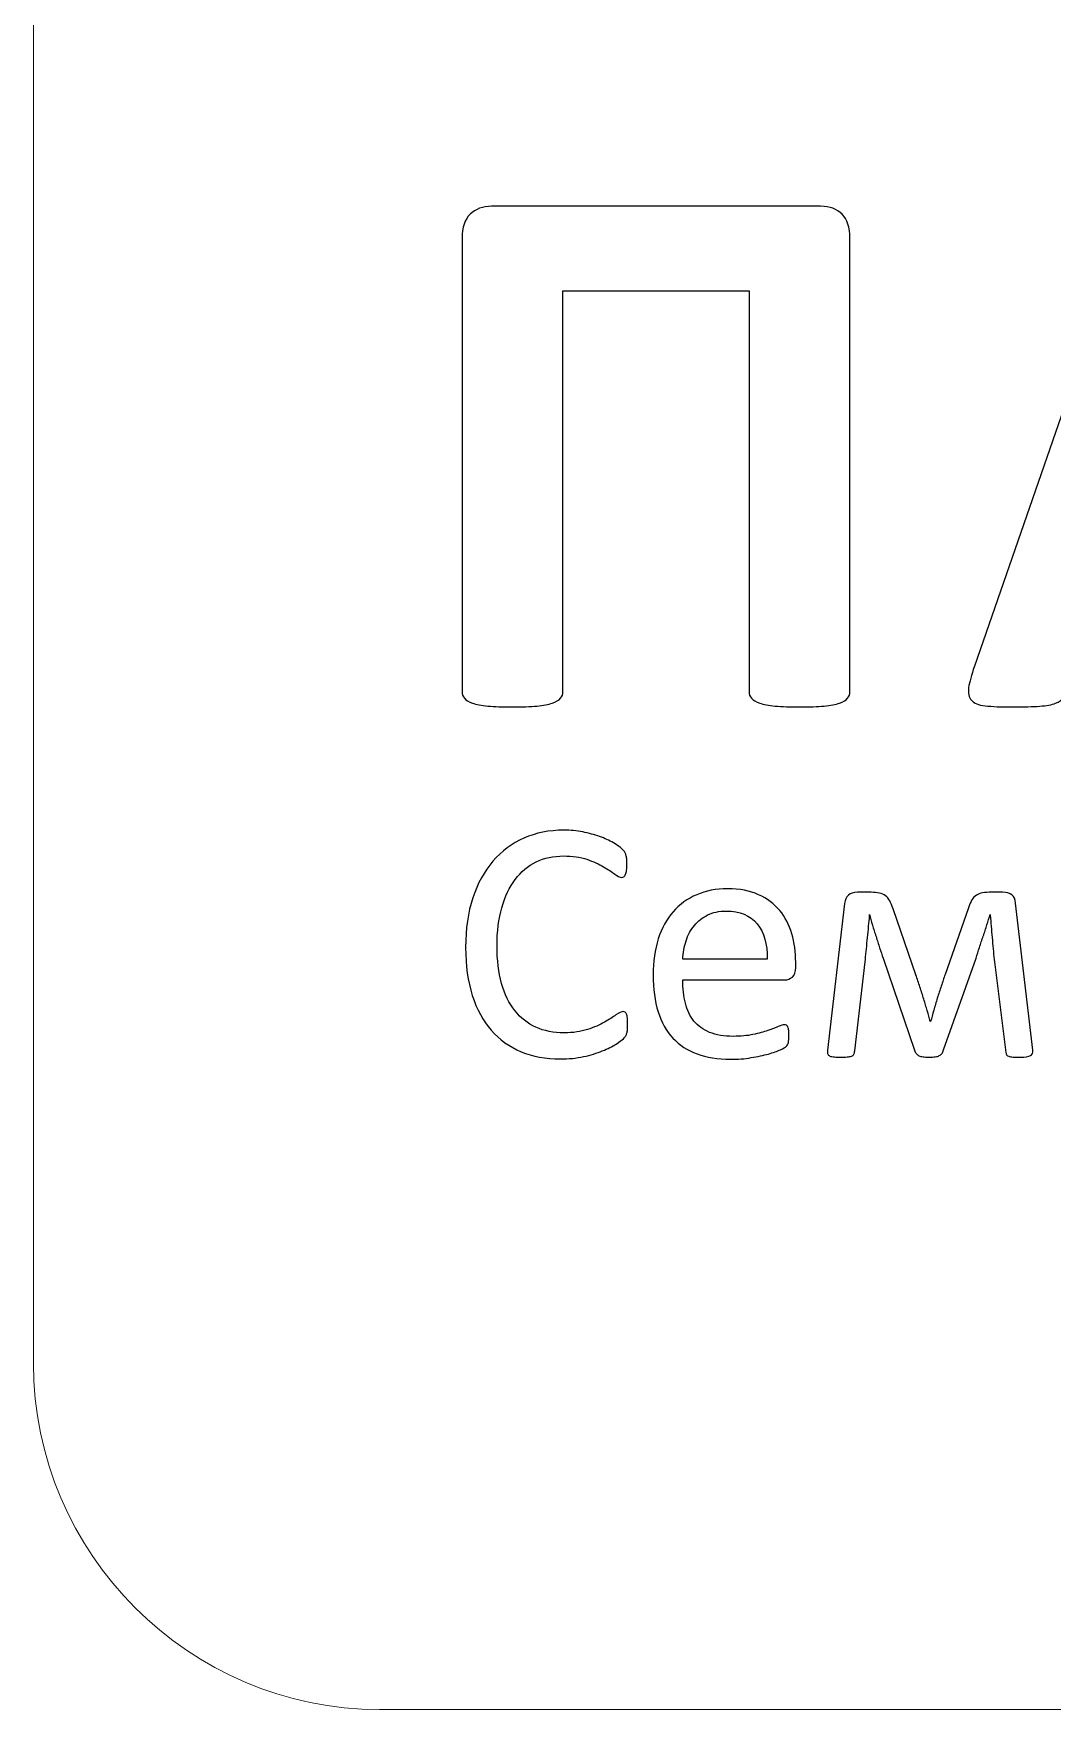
# Model space of a CAD drawing. Header units: millimetres. Extents: x -40 to 40, y -50 to 50.
# Drawn here: x -40.38 to -18.4, y -50 to -13.84 of the extents above; entities that cross this region are included whole.
import ezdxf

# ---------------------------------------------------------------- set-up
doc = ezdxf.new("R2010")
doc.units = ezdxf.units.MM
doc.header["$MEASUREMENT"] = 0
doc.layers.add('layer 1', color=7, linetype='Continuous')

msp = doc.modelspace()

# ---------------------------------------------------------------- linework, layer by layer
at = {"layer": 'layer 1', "color": 7, "lineweight": 5}
msp.add_open_spline([(-32.9186, 50), (-32.9186, 50), (32.9186, 50), (32.9186, 50), (32.9186, 50), (37.025, 50), (40.3846, 46.6404), (40.3846, 42.5339), (40.3846, 42.5339), (40.3846, 42.5339), (40.3846, -42.5339), (40.3846, -42.5339), (40.3846, -42.5339), (40.3846, -46.6404), (37.025, -50), (32.9186, -50), (32.9186, -50), (32.9186, -50), (-32.9186, -50), (-32.9186, -50), (-32.9186, -50), (-37.025, -50), (-40.3846, -46.6404), (-40.3846, -42.5339), (-40.3846, -42.5339), (-40.3846, -42.5339), (-40.3846, 42.5339), (-40.3846, 42.5339), (-40.3846, 42.5339), (-40.3846, 46.6404), (-37.025, 50), (-32.9186, 50)], degree=3, knots=[0, 0, 0, 0, 0.125, 0.125, 0.125, 0.125, 0.25, 0.25, 0.25, 0.25, 0.375, 0.375, 0.375, 0.375, 0.5, 0.5, 0.5, 0.5, 0.625, 0.625, 0.625, 0.625, 0.75, 0.75, 0.75, 0.75, 0.875, 0.875, 0.875, 0.875, 1, 1, 1, 1], dxfattribs=at)
at = {"layer": 'layer 1', "color": 19}
for points, knots in [([(-22.7689, -28.04), (-22.7689, -28.0939), (-22.7859, -28.1421), (-22.8199, -28.1846), (-22.8199, -28.1846), (-22.8511, -28.2271), (-22.9106, -28.2611), (-22.9928, -28.2895), (-22.9928, -28.2895), (-23.075, -28.315), (-23.1856, -28.3377), (-23.3273, -28.3519), (-23.3273, -28.3519), (-23.4691, -28.366), (-23.6449, -28.3717), (-23.8518, -28.3717), (-23.8518, -28.3717), (-24.0616, -28.3717), (-24.2374, -28.366), (-24.3791, -28.3519), (-24.3791, -28.3519), (-24.5209, -28.3377), (-24.6315, -28.315), (-24.7137, -28.2895), (-24.7137, -28.2895), (-24.7959, -28.2611), (-24.8555, -28.2271), (-24.8923, -28.1846), (-24.8923, -28.1846), (-24.9292, -28.1421), (-24.9461, -28.0939), (-24.9461, -28.04), (-24.9461, -28.04), (-24.9461, -28.04), (-24.9461, -19.3904), (-24.9461, -19.3904), (-24.9461, -19.3904), (-24.9461, -19.3904), (-28.9605, -19.3904), (-28.9605, -19.3904), (-28.9605, -19.3904), (-28.9605, -19.3904), (-28.9605, -28.04), (-28.9605, -28.04), (-28.9605, -28.04), (-28.9605, -28.0939), (-28.9776, -28.1421), (-29.0144, -28.1846), (-29.0144, -28.1846), (-29.0513, -28.2271), (-29.1108, -28.2611), (-29.193, -28.2895), (-29.193, -28.2895), (-29.2752, -28.315), (-29.3858, -28.3377), (-29.5247, -28.3519), (-29.5247, -28.3519), (-29.6608, -28.366), (-29.8394, -28.3717), (-30.052, -28.3717), (-30.052, -28.3717), (-30.2618, -28.3717), (-30.4376, -28.366), (-30.5793, -28.3519), (-30.5793, -28.3519), (-30.7211, -28.3377), (-30.8317, -28.315), (-30.9139, -28.2895), (-30.9139, -28.2895), (-30.9961, -28.2611), (-31.0557, -28.2271), (-31.0868, -28.1846), (-31.0868, -28.1846), (-31.1208, -28.1421), (-31.1379, -28.0939), (-31.1379, -28.04), (-31.1379, -28.04), (-31.1379, -28.04), (-31.1379, -18.2592), (-31.1379, -18.2592), (-31.1379, -18.2592), (-31.1379, -18.0267), (-31.0783, -17.8538), (-30.9621, -17.7404), (-30.9621, -17.7404), (-30.8459, -17.627), (-30.6927, -17.5703), (-30.5, -17.5703), (-30.5, -17.5703), (-30.5, -17.5703), (-23.4011, -17.5703), (-23.4011, -17.5703), (-23.4011, -17.5703), (-23.1998, -17.5703), (-23.0467, -17.627), (-22.9361, -17.7404), (-22.9361, -17.7404), (-22.8255, -17.8538), (-22.7689, -18.0267), (-22.7689, -18.2592), (-22.7689, -18.2592), (-22.7689, -18.2592), (-22.7689, -28.04), (-22.7689, -28.04)], [0, 0, 0, 0, 0.0384615, 0.0384615, 0.0384615, 0.0384615, 0.0769231, 0.0769231, 0.0769231, 0.0769231, 0.1153846, 0.1153846, 0.1153846, 0.1153846, 0.1538462, 0.1538462, 0.1538462, 0.1538462, 0.1923077, 0.1923077, 0.1923077, 0.1923077, 0.2307692, 0.2307692, 0.2307692, 0.2307692, 0.2692308, 0.2692308, 0.2692308, 0.2692308, 0.3076923, 0.3076923, 0.3076923, 0.3076923, 0.3461538, 0.3461538, 0.3461538, 0.3461538, 0.3846154, 0.3846154, 0.3846154, 0.3846154, 0.4230769, 0.4230769, 0.4230769, 0.4230769, 0.4615385, 0.4615385, 0.4615385, 0.4615385, 0.5, 0.5, 0.5, 0.5, 0.5384615, 0.5384615, 0.5384615, 0.5384615, 0.5769231, 0.5769231, 0.5769231, 0.5769231, 0.6153846, 0.6153846, 0.6153846, 0.6153846, 0.6538462, 0.6538462, 0.6538462, 0.6538462, 0.6923077, 0.6923077, 0.6923077, 0.6923077, 0.7307692, 0.7307692, 0.7307692, 0.7307692, 0.7692308, 0.7692308, 0.7692308, 0.7692308, 0.8076923, 0.8076923, 0.8076923, 0.8076923, 0.8461538, 0.8461538, 0.8461538, 0.8461538, 0.8846154, 0.8846154, 0.8846154, 0.8846154, 0.9230769, 0.9230769, 0.9230769, 0.9230769, 0.9615385, 0.9615385, 0.9615385, 0.9615385, 1, 1, 1, 1]), ([(-10.4526, -27.507), (-10.3874, -27.7055), (-10.3449, -27.8642), (-10.3279, -27.9805), (-10.3279, -27.9805), (-10.3109, -28.0967), (-10.3336, -28.1846), (-10.3931, -28.2442), (-10.3931, -28.2442), (-10.4555, -28.3008), (-10.5632, -28.3377), (-10.7191, -28.3519), (-10.7191, -28.3519), (-10.8722, -28.366), (-11.0877, -28.3717), (-11.357, -28.3717), (-11.357, -28.3717), (-11.6405, -28.3717), (-11.8616, -28.3689), (-12.0176, -28.3604), (-12.0176, -28.3604), (-12.1763, -28.3519), (-12.2954, -28.3348), (-12.3805, -28.3094), (-12.3805, -28.3094), (-12.4627, -28.2838), (-12.5194, -28.2498), (-12.5534, -28.2045), (-12.5534, -28.2045), (-12.5874, -28.1619), (-12.6158, -28.1024), (-12.6356, -28.0315), (-12.6356, -28.0315), (-12.6356, -28.0315), (-13.3415, -25.8712), (-13.3415, -25.8712), (-13.3415, -25.8712), (-13.3415, -25.8712), (-17.3956, -25.8712), (-17.3956, -25.8712), (-17.3956, -25.8712), (-17.3956, -25.8712), (-18.0732, -27.972), (-18.0732, -27.972), (-18.0732, -27.972), (-18.0959, -28.0513), (-18.1242, -28.1166), (-18.1611, -28.1676), (-18.1611, -28.1676), (-18.1951, -28.2215), (-18.2546, -28.2611), (-18.334, -28.2923), (-18.334, -28.2923), (-18.4134, -28.3235), (-18.5268, -28.3434), (-18.6742, -28.3547), (-18.6742, -28.3547), (-18.8216, -28.366), (-19.0144, -28.3717), (-19.2526, -28.3717), (-19.2526, -28.3717), (-19.5077, -28.3717), (-19.7062, -28.3632), (-19.8508, -28.3462), (-19.8508, -28.3462), (-19.9953, -28.3292), (-20.0946, -28.2895), (-20.1484, -28.2271), (-20.1484, -28.2271), (-20.2051, -28.1619), (-20.225, -28.0712), (-20.208, -27.955), (-20.208, -27.955), (-20.1909, -27.8387), (-20.1484, -27.6856), (-20.0832, -27.49), (-20.0832, -27.49), (-20.0832, -27.49), (-16.7719, -17.9502), (-16.7719, -17.9502), (-16.7719, -17.9502), (-16.7407, -17.8566), (-16.701, -17.7801), (-16.6557, -17.7234), (-16.6557, -17.7234), (-16.6131, -17.6638), (-16.5423, -17.6213), (-16.4459, -17.5901), (-16.4459, -17.5901), (-16.3467, -17.5589), (-16.2134, -17.5391), (-16.0405, -17.5306), (-16.0405, -17.5306), (-15.8703, -17.5221), (-15.6436, -17.5192), (-15.3601, -17.5192), (-15.3601, -17.5192), (-15.034, -17.5192), (-14.7732, -17.5221), (-14.5804, -17.5306), (-14.5804, -17.5306), (-14.3848, -17.5391), (-14.2345, -17.5589), (-14.1268, -17.5901), (-14.1268, -17.5901), (-14.0191, -17.6213), (-13.9425, -17.6667), (-13.8944, -17.7262), (-13.8944, -17.7262), (-13.849, -17.7886), (-13.8065, -17.8708), (-13.7753, -17.9757), (-13.7753, -17.9757), (-13.7753, -17.9757), (-10.4526, -27.507), (-10.4526, -27.507)], [0, 0, 0, 0, 0.0344828, 0.0344828, 0.0344828, 0.0344828, 0.0689655, 0.0689655, 0.0689655, 0.0689655, 0.1034483, 0.1034483, 0.1034483, 0.1034483, 0.137931, 0.137931, 0.137931, 0.137931, 0.1724138, 0.1724138, 0.1724138, 0.1724138, 0.2068966, 0.2068966, 0.2068966, 0.2068966, 0.2413793, 0.2413793, 0.2413793, 0.2413793, 0.2758621, 0.2758621, 0.2758621, 0.2758621, 0.3103448, 0.3103448, 0.3103448, 0.3103448, 0.3448276, 0.3448276, 0.3448276, 0.3448276, 0.3793103, 0.3793103, 0.3793103, 0.3793103, 0.4137931, 0.4137931, 0.4137931, 0.4137931, 0.4482759, 0.4482759, 0.4482759, 0.4482759, 0.4827586, 0.4827586, 0.4827586, 0.4827586, 0.5172414, 0.5172414, 0.5172414, 0.5172414, 0.5517241, 0.5517241, 0.5517241, 0.5517241, 0.5862069, 0.5862069, 0.5862069, 0.5862069, 0.6206897, 0.6206897, 0.6206897, 0.6206897, 0.6551724, 0.6551724, 0.6551724, 0.6551724, 0.6896552, 0.6896552, 0.6896552, 0.6896552, 0.7241379, 0.7241379, 0.7241379, 0.7241379, 0.7586207, 0.7586207, 0.7586207, 0.7586207, 0.7931034, 0.7931034, 0.7931034, 0.7931034, 0.8275862, 0.8275862, 0.8275862, 0.8275862, 0.862069, 0.862069, 0.862069, 0.862069, 0.8965517, 0.8965517, 0.8965517, 0.8965517, 0.9310345, 0.9310345, 0.9310345, 0.9310345, 0.9655172, 0.9655172, 0.9655172, 0.9655172, 1, 1, 1, 1]), ([(-27.5655, -35.2265), (-27.5655, -35.2659), (-27.5668, -35.3001), (-27.5693, -35.3306), (-27.5693, -35.3306), (-27.5719, -35.3598), (-27.5757, -35.3852), (-27.582, -35.408), (-27.582, -35.408), (-27.5884, -35.4296), (-27.596, -35.4499), (-27.6062, -35.4677), (-27.6062, -35.4677), (-27.6163, -35.4842), (-27.6341, -35.5058), (-27.6582, -35.5299), (-27.6582, -35.5299), (-27.6836, -35.5553), (-27.7356, -35.5934), (-27.8143, -35.6441), (-27.8143, -35.6441), (-27.8943, -35.6949), (-27.9933, -35.7444), (-28.1114, -35.7926), (-28.1114, -35.7926), (-28.2294, -35.8408), (-28.3639, -35.8815), (-28.5163, -35.9145), (-28.5163, -35.9145), (-28.6699, -35.9488), (-28.8361, -35.9653), (-29.0176, -35.9653), (-29.0176, -35.9653), (-29.3299, -35.9653), (-29.613, -35.9132), (-29.8643, -35.8091), (-29.8643, -35.8091), (-30.1156, -35.7051), (-30.3314, -35.5515), (-30.5078, -35.3471), (-30.5078, -35.3471), (-30.6855, -35.144), (-30.8226, -34.8927), (-30.9178, -34.5944), (-30.9178, -34.5944), (-31.013, -34.2949), (-31.0612, -33.9509), (-31.0612, -33.5612), (-31.0612, -33.5612), (-31.0612, -33.1613), (-31.0092, -32.8059), (-30.9064, -32.4924), (-30.9064, -32.4924), (-30.8036, -32.1802), (-30.6588, -31.9149), (-30.4723, -31.6978), (-30.4723, -31.6978), (-30.2857, -31.4808), (-30.0636, -31.3157), (-29.8033, -31.2015), (-29.8033, -31.2015), (-29.5444, -31.0873), (-29.2563, -31.0302), (-28.9415, -31.0302), (-28.9415, -31.0302), (-28.8019, -31.0302), (-28.6661, -31.0429), (-28.5353, -31.0682), (-28.5353, -31.0682), (-28.4033, -31.0949), (-28.2814, -31.1266), (-28.1697, -31.166), (-28.1697, -31.166), (-28.058, -31.2053), (-27.959, -31.251), (-27.8715, -31.3031), (-27.8715, -31.3031), (-27.7852, -31.3538), (-27.7242, -31.397), (-27.6912, -31.43), (-27.6912, -31.43), (-27.6569, -31.463), (-27.6354, -31.4884), (-27.6252, -31.5062), (-27.6252, -31.5062), (-27.615, -31.5227), (-27.6074, -31.543), (-27.6011, -31.5671), (-27.6011, -31.5671), (-27.5947, -31.5912), (-27.5896, -31.6191), (-27.5858, -31.6509), (-27.5858, -31.6509), (-27.582, -31.6839), (-27.5808, -31.7219), (-27.5808, -31.7664), (-27.5808, -31.7664), (-27.5808, -31.8171), (-27.5833, -31.859), (-27.5884, -31.8933), (-27.5884, -31.8933), (-27.5935, -31.9288), (-27.6011, -31.958), (-27.6112, -31.9822), (-27.6112, -31.9822), (-27.6201, -32.005), (-27.6328, -32.0228), (-27.6468, -32.0342), (-27.6468, -32.0342), (-27.6595, -32.0456), (-27.6772, -32.0507), (-27.6963, -32.0507), (-27.6963, -32.0507), (-27.7318, -32.0507), (-27.7801, -32.0266), (-27.8435, -31.9783), (-27.8435, -31.9783), (-27.9057, -31.9301), (-27.9857, -31.8768), (-28.0847, -31.8184), (-28.0847, -31.8184), (-28.1837, -31.76), (-28.303, -31.7067), (-28.4439, -31.6585), (-28.4439, -31.6585), (-28.5861, -31.6103), (-28.7549, -31.5861), (-28.9516, -31.5861), (-28.9516, -31.5861), (-29.1674, -31.5861), (-29.3629, -31.6293), (-29.5381, -31.7143), (-29.5381, -31.7143), (-29.7145, -31.8006), (-29.8655, -31.9263), (-29.99, -32.0926), (-29.99, -32.0926), (-30.1143, -32.2588), (-30.212, -32.462), (-30.2806, -32.7018), (-30.2806, -32.7018), (-30.3492, -32.9418), (-30.3834, -33.2159), (-30.3834, -33.5231), (-30.3834, -33.5231), (-30.3834, -33.829), (-30.3504, -34.0994), (-30.2844, -34.3342), (-30.2844, -34.3342), (-30.2184, -34.569), (-30.1232, -34.7658), (-30.0001, -34.9231), (-30.0001, -34.9231), (-29.877, -35.0806), (-29.7246, -35.1999), (-29.5457, -35.2811), (-29.5457, -35.2811), (-29.3654, -35.3611), (-29.1624, -35.4017), (-28.9351, -35.4017), (-28.9351, -35.4017), (-28.7435, -35.4017), (-28.5747, -35.3776), (-28.4312, -35.3306), (-28.4312, -35.3306), (-28.2878, -35.2836), (-28.1659, -35.2316), (-28.0656, -35.1732), (-28.0656, -35.1732), (-27.9641, -35.1148), (-27.8816, -35.0628), (-27.8169, -35.0158), (-27.8169, -35.0158), (-27.7509, -34.9688), (-27.7001, -34.9447), (-27.6633, -34.9447), (-27.6633, -34.9447), (-27.6455, -34.9447), (-27.6303, -34.9485), (-27.6176, -34.9561), (-27.6176, -34.9561), (-27.6049, -34.9638), (-27.596, -34.9777), (-27.5884, -34.998), (-27.5884, -34.998), (-27.5808, -35.0196), (-27.5744, -35.0488), (-27.5706, -35.0856), (-27.5706, -35.0856), (-27.5668, -35.1224), (-27.5655, -35.1694), (-27.5655, -35.2265)], [0, 0, 0, 0, 0.0208333, 0.0208333, 0.0208333, 0.0208333, 0.0416667, 0.0416667, 0.0416667, 0.0416667, 0.0625, 0.0625, 0.0625, 0.0625, 0.0833333, 0.0833333, 0.0833333, 0.0833333, 0.1041667, 0.1041667, 0.1041667, 0.1041667, 0.125, 0.125, 0.125, 0.125, 0.1458333, 0.1458333, 0.1458333, 0.1458333, 0.1666667, 0.1666667, 0.1666667, 0.1666667, 0.1875, 0.1875, 0.1875, 0.1875, 0.2083333, 0.2083333, 0.2083333, 0.2083333, 0.2291667, 0.2291667, 0.2291667, 0.2291667, 0.25, 0.25, 0.25, 0.25, 0.2708333, 0.2708333, 0.2708333, 0.2708333, 0.2916667, 0.2916667, 0.2916667, 0.2916667, 0.3125, 0.3125, 0.3125, 0.3125, 0.3333333, 0.3333333, 0.3333333, 0.3333333, 0.3541667, 0.3541667, 0.3541667, 0.3541667, 0.375, 0.375, 0.375, 0.375, 0.3958333, 0.3958333, 0.3958333, 0.3958333, 0.4166667, 0.4166667, 0.4166667, 0.4166667, 0.4375, 0.4375, 0.4375, 0.4375, 0.4583333, 0.4583333, 0.4583333, 0.4583333, 0.4791667, 0.4791667, 0.4791667, 0.4791667, 0.5, 0.5, 0.5, 0.5, 0.5208333, 0.5208333, 0.5208333, 0.5208333, 0.5416667, 0.5416667, 0.5416667, 0.5416667, 0.5625, 0.5625, 0.5625, 0.5625, 0.5833333, 0.5833333, 0.5833333, 0.5833333, 0.6041667, 0.6041667, 0.6041667, 0.6041667, 0.625, 0.625, 0.625, 0.625, 0.6458333, 0.6458333, 0.6458333, 0.6458333, 0.6666667, 0.6666667, 0.6666667, 0.6666667, 0.6875, 0.6875, 0.6875, 0.6875, 0.7083333, 0.7083333, 0.7083333, 0.7083333, 0.7291667, 0.7291667, 0.7291667, 0.7291667, 0.75, 0.75, 0.75, 0.75, 0.7708333, 0.7708333, 0.7708333, 0.7708333, 0.7916667, 0.7916667, 0.7916667, 0.7916667, 0.8125, 0.8125, 0.8125, 0.8125, 0.8333333, 0.8333333, 0.8333333, 0.8333333, 0.8541667, 0.8541667, 0.8541667, 0.8541667, 0.875, 0.875, 0.875, 0.875, 0.8958333, 0.8958333, 0.8958333, 0.8958333, 0.9166667, 0.9166667, 0.9166667, 0.9166667, 0.9375, 0.9375, 0.9375, 0.9375, 0.9583333, 0.9583333, 0.9583333, 0.9583333, 0.9791667, 0.9791667, 0.9791667, 0.9791667, 1, 1, 1, 1]), ([(-23.9391, -33.9915), (-23.9391, -34.0879), (-23.9632, -34.1565), (-24.0115, -34.1984), (-24.0115, -34.1984), (-24.0597, -34.239), (-24.1155, -34.2593), (-24.1778, -34.2593), (-24.1778, -34.2593), (-24.1778, -34.2593), (-26.3762, -34.2593), (-26.3762, -34.2593), (-26.3762, -34.2593), (-26.3762, -34.4459), (-26.3572, -34.6134), (-26.3203, -34.762), (-26.3203, -34.762), (-26.2835, -34.9117), (-26.2213, -35.0399), (-26.1338, -35.1466), (-26.1338, -35.1466), (-26.0475, -35.2532), (-25.9345, -35.3344), (-25.7961, -35.3915), (-25.7961, -35.3915), (-25.6565, -35.4486), (-25.4864, -35.4778), (-25.2859, -35.4778), (-25.2859, -35.4778), (-25.1272, -35.4778), (-24.985, -35.4651), (-24.8619, -35.4385), (-24.8619, -35.4385), (-24.7375, -35.4131), (-24.6296, -35.3839), (-24.5395, -35.3522), (-24.5395, -35.3522), (-24.4494, -35.3204), (-24.3745, -35.2913), (-24.3161, -35.2659), (-24.3161, -35.2659), (-24.2577, -35.2392), (-24.2146, -35.2265), (-24.1841, -35.2265), (-24.1841, -35.2265), (-24.1663, -35.2265), (-24.1511, -35.2303), (-24.1371, -35.2392), (-24.1371, -35.2392), (-24.1244, -35.2481), (-24.113, -35.2608), (-24.1067, -35.2786), (-24.1067, -35.2786), (-24.099, -35.2951), (-24.0927, -35.3192), (-24.0889, -35.3496), (-24.0889, -35.3496), (-24.0851, -35.3814), (-24.0838, -35.4182), (-24.0838, -35.4626), (-24.0838, -35.4626), (-24.0838, -35.4943), (-24.0851, -35.5223), (-24.0876, -35.5464), (-24.0876, -35.5464), (-24.0902, -35.5692), (-24.0927, -35.5908), (-24.0965, -35.6086), (-24.0965, -35.6086), (-24.1003, -35.6276), (-24.1067, -35.6441), (-24.1155, -35.6594), (-24.1155, -35.6594), (-24.1244, -35.6733), (-24.1346, -35.6873), (-24.1486, -35.7013), (-24.1486, -35.7013), (-24.1625, -35.7152), (-24.2031, -35.7368), (-24.2692, -35.7672), (-24.2692, -35.7672), (-24.3364, -35.799), (-24.4227, -35.8282), (-24.5293, -35.8586), (-24.5293, -35.8586), (-24.636, -35.8878), (-24.7591, -35.9145), (-24.8987, -35.9373), (-24.8987, -35.9373), (-25.0383, -35.9615), (-25.1869, -35.9729), (-25.3455, -35.9729), (-25.3455, -35.9729), (-25.621, -35.9729), (-25.8608, -35.9348), (-26.0678, -35.8574), (-26.0678, -35.8574), (-26.2746, -35.7812), (-26.4486, -35.667), (-26.5895, -35.5159), (-26.5895, -35.5159), (-26.7303, -35.3636), (-26.837, -35.1745), (-26.9081, -34.946), (-26.9081, -34.946), (-26.9804, -34.7188), (-27.016, -34.4535), (-27.016, -34.1501), (-27.016, -34.1501), (-27.016, -33.8633), (-26.9792, -33.6043), (-26.9043, -33.3746), (-26.9043, -33.3746), (-26.8306, -33.1461), (-26.7227, -32.9507), (-26.5831, -32.7907), (-26.5831, -32.7907), (-26.4435, -32.6308), (-26.2734, -32.5089), (-26.0754, -32.4226), (-26.0754, -32.4226), (-25.8774, -32.3375), (-25.6553, -32.2944), (-25.4102, -32.2944), (-25.4102, -32.2944), (-25.1475, -32.2944), (-24.9241, -32.3363), (-24.7401, -32.4213), (-24.7401, -32.4213), (-24.5547, -32.5051), (-24.4037, -32.6193), (-24.2844, -32.7615), (-24.2844, -32.7615), (-24.1663, -32.9037), (-24.0787, -33.0712), (-24.0229, -33.2642), (-24.0229, -33.2642), (-23.967, -33.4558), (-23.9391, -33.6614), (-23.9391, -33.8798), (-23.9391, -33.8798), (-23.9391, -33.8798), (-23.9391, -33.9915), (-23.9391, -33.9915)], [0, 0, 0, 0, 0.0277778, 0.0277778, 0.0277778, 0.0277778, 0.0555556, 0.0555556, 0.0555556, 0.0555556, 0.0833333, 0.0833333, 0.0833333, 0.0833333, 0.1111111, 0.1111111, 0.1111111, 0.1111111, 0.1388889, 0.1388889, 0.1388889, 0.1388889, 0.1666667, 0.1666667, 0.1666667, 0.1666667, 0.1944444, 0.1944444, 0.1944444, 0.1944444, 0.2222222, 0.2222222, 0.2222222, 0.2222222, 0.25, 0.25, 0.25, 0.25, 0.2777778, 0.2777778, 0.2777778, 0.2777778, 0.3055556, 0.3055556, 0.3055556, 0.3055556, 0.3333333, 0.3333333, 0.3333333, 0.3333333, 0.3611111, 0.3611111, 0.3611111, 0.3611111, 0.3888889, 0.3888889, 0.3888889, 0.3888889, 0.4166667, 0.4166667, 0.4166667, 0.4166667, 0.4444444, 0.4444444, 0.4444444, 0.4444444, 0.4722222, 0.4722222, 0.4722222, 0.4722222, 0.5, 0.5, 0.5, 0.5, 0.5277778, 0.5277778, 0.5277778, 0.5277778, 0.5555556, 0.5555556, 0.5555556, 0.5555556, 0.5833333, 0.5833333, 0.5833333, 0.5833333, 0.6111111, 0.6111111, 0.6111111, 0.6111111, 0.6388889, 0.6388889, 0.6388889, 0.6388889, 0.6666667, 0.6666667, 0.6666667, 0.6666667, 0.6944444, 0.6944444, 0.6944444, 0.6944444, 0.7222222, 0.7222222, 0.7222222, 0.7222222, 0.75, 0.75, 0.75, 0.75, 0.7777778, 0.7777778, 0.7777778, 0.7777778, 0.8055556, 0.8055556, 0.8055556, 0.8055556, 0.8333333, 0.8333333, 0.8333333, 0.8333333, 0.8611111, 0.8611111, 0.8611111, 0.8611111, 0.8888889, 0.8888889, 0.8888889, 0.8888889, 0.9166667, 0.9166667, 0.9166667, 0.9166667, 0.9444444, 0.9444444, 0.9444444, 0.9444444, 0.9722222, 0.9722222, 0.9722222, 0.9722222, 1, 1, 1, 1]), ([(-18.82, -35.7787), (-18.8174, -35.8332), (-18.8352, -35.8713), (-18.872, -35.8942), (-18.872, -35.8942), (-18.9088, -35.9158), (-18.9849, -35.9272), (-19.0979, -35.9272), (-19.0979, -35.9272), (-19.1601, -35.9272), (-19.2109, -35.9259), (-19.2503, -35.9234), (-19.2503, -35.9234), (-19.2896, -35.9208), (-19.3213, -35.9158), (-19.3429, -35.9081), (-19.3429, -35.9081), (-19.3657, -35.9005), (-19.381, -35.8904), (-19.3899, -35.8764), (-19.3899, -35.8764), (-19.3987, -35.8637), (-19.4038, -35.8459), (-19.4064, -35.8231), (-19.4064, -35.8231), (-19.4064, -35.8231), (-19.6514, -33.8722), (-19.6514, -33.8722), (-19.6514, -33.8722), (-19.659, -33.8024), (-19.6666, -33.7287), (-19.6742, -33.6487), (-19.6742, -33.6487), (-19.6818, -33.57), (-19.6882, -33.4888), (-19.6958, -33.4076), (-19.6958, -33.4076), (-19.7034, -33.3251), (-19.711, -33.2438), (-19.7174, -33.1626), (-19.7174, -33.1626), (-19.7237, -33.0801), (-19.7301, -33.004), (-19.7377, -32.9316), (-19.7377, -32.9316), (-19.7377, -32.9316), (-19.7415, -32.8466), (-19.7415, -32.8466), (-19.7415, -32.8466), (-19.7643, -32.9176), (-19.7872, -32.9938), (-19.8125, -33.0725), (-19.8125, -33.0725), (-19.8367, -33.1524), (-19.8633, -33.2324), (-19.8925, -33.3149), (-19.8925, -33.3149), (-19.9204, -33.3962), (-19.9484, -33.4787), (-19.9737, -33.5599), (-19.9737, -33.5599), (-20.0004, -33.6411), (-20.0245, -33.7186), (-20.0461, -33.7909), (-20.0461, -33.7909), (-20.0461, -33.7909), (-20.7493, -35.7711), (-20.7493, -35.7711), (-20.7493, -35.7711), (-20.7594, -35.8002), (-20.7709, -35.8256), (-20.7848, -35.8459), (-20.7848, -35.8459), (-20.7988, -35.865), (-20.8166, -35.8815), (-20.8407, -35.8942), (-20.8407, -35.8942), (-20.8648, -35.9056), (-20.894, -35.9145), (-20.9296, -35.9196), (-20.9296, -35.9196), (-20.9664, -35.9246), (-21.0095, -35.9272), (-21.0616, -35.9272), (-21.0616, -35.9272), (-21.1136, -35.9272), (-21.158, -35.9246), (-21.1923, -35.9196), (-21.1923, -35.9196), (-21.2265, -35.9145), (-21.2557, -35.9069), (-21.2799, -35.8954), (-21.2799, -35.8954), (-21.304, -35.884), (-21.323, -35.8688), (-21.337, -35.8485), (-21.337, -35.8485), (-21.3522, -35.8294), (-21.3649, -35.804), (-21.3751, -35.7749), (-21.3751, -35.7749), (-21.3751, -35.7749), (-22.0516, -33.7909), (-22.0516, -33.7909), (-22.0516, -33.7909), (-22.077, -33.7211), (-22.1024, -33.6462), (-22.1278, -33.5675), (-22.1278, -33.5675), (-22.1544, -33.4876), (-22.1811, -33.4063), (-22.2065, -33.3238), (-22.2065, -33.3238), (-22.2331, -33.2413), (-22.2585, -33.1588), (-22.2826, -33.0763), (-22.2826, -33.0763), (-22.308, -32.9951), (-22.3283, -32.9176), (-22.3461, -32.8466), (-22.3461, -32.8466), (-22.3461, -32.8466), (-22.3499, -32.9316), (-22.3499, -32.9316), (-22.3499, -32.9316), (-22.3575, -33.004), (-22.3639, -33.0801), (-22.3715, -33.1626), (-22.3715, -33.1626), (-22.3791, -33.2438), (-22.3867, -33.3251), (-22.3956, -33.4076), (-22.3956, -33.4076), (-22.4032, -33.4888), (-22.4121, -33.57), (-22.421, -33.6487), (-22.421, -33.6487), (-22.4286, -33.7287), (-22.4362, -33.8024), (-22.44, -33.8722), (-22.44, -33.8722), (-22.44, -33.8722), (-22.666, -35.7901), (-22.666, -35.7901), (-22.666, -35.7901), (-22.6685, -35.8193), (-22.6736, -35.8434), (-22.6825, -35.8624), (-22.6825, -35.8624), (-22.6914, -35.8802), (-22.7079, -35.8942), (-22.7333, -35.9031), (-22.7333, -35.9031), (-22.7586, -35.9119), (-22.7904, -35.9183), (-22.8297, -35.9221), (-22.8297, -35.9221), (-22.8703, -35.9259), (-22.9224, -35.9272), (-22.9871, -35.9272), (-22.9871, -35.9272), (-23.0493, -35.9272), (-23.0988, -35.9246), (-23.1343, -35.9196), (-23.1343, -35.9196), (-23.1712, -35.9145), (-23.1978, -35.9056), (-23.2169, -35.8942), (-23.2169, -35.8942), (-23.2359, -35.8815), (-23.2473, -35.8662), (-23.2524, -35.8472), (-23.2524, -35.8472), (-23.2575, -35.8282), (-23.2575, -35.8053), (-23.2524, -35.7787), (-23.2524, -35.7787), (-23.2524, -35.7787), (-22.8868, -32.6117), (-22.8868, -32.6117), (-22.8868, -32.6117), (-22.8742, -32.533), (-22.8462, -32.4734), (-22.8031, -32.4315), (-22.8031, -32.4315), (-22.7599, -32.3909), (-22.6939, -32.3706), (-22.6076, -32.3706), (-22.6076, -32.3706), (-22.6076, -32.3706), (-22.3144, -32.3706), (-22.3144, -32.3706), (-22.3144, -32.3706), (-22.2433, -32.3706), (-22.1824, -32.3756), (-22.1316, -32.3871), (-22.1316, -32.3871), (-22.0808, -32.3985), (-22.0377, -32.4175), (-22.0009, -32.4455), (-22.0009, -32.4455), (-21.9653, -32.4721), (-21.9349, -32.5089), (-21.9107, -32.5546), (-21.9107, -32.5546), (-21.8854, -32.6003), (-21.8625, -32.6574), (-21.8397, -32.7272), (-21.8397, -32.7272), (-21.8397, -32.7272), (-21.3446, -34.1501), (-21.3446, -34.1501), (-21.3446, -34.1501), (-21.318, -34.2377), (-21.2888, -34.3253), (-21.2596, -34.4129), (-21.2596, -34.4129), (-21.2291, -34.5005), (-21.2012, -34.5868), (-21.1758, -34.6731), (-21.1758, -34.6731), (-21.1491, -34.7582), (-21.125, -34.8419), (-21.1009, -34.9231), (-21.1009, -34.9231), (-21.0781, -35.0056), (-21.0565, -35.0831), (-21.0362, -35.158), (-21.0362, -35.158), (-21.0362, -35.158), (-21.0286, -35.158), (-21.0286, -35.158), (-21.0286, -35.158), (-21.0057, -35.0806), (-20.9829, -34.9993), (-20.96, -34.9143), (-20.96, -34.9143), (-20.9359, -34.8292), (-20.9105, -34.7417), (-20.8838, -34.6541), (-20.8838, -34.6541), (-20.8559, -34.5665), (-20.828, -34.4789), (-20.8001, -34.3926), (-20.8001, -34.3926), (-20.7709, -34.305), (-20.7429, -34.2225), (-20.7163, -34.1438), (-20.7163, -34.1438), (-20.7163, -34.1438), (-20.2213, -32.7272), (-20.2213, -32.7272), (-20.2213, -32.7272), (-20.201, -32.665), (-20.1794, -32.6117), (-20.1566, -32.566), (-20.1566, -32.566), (-20.1324, -32.5204), (-20.1032, -32.4823), (-20.069, -32.4543), (-20.069, -32.4543), (-20.0334, -32.4251), (-19.9928, -32.4048), (-19.9433, -32.3909), (-19.9433, -32.3909), (-19.895, -32.3769), (-19.8367, -32.3706), (-19.7669, -32.3706), (-19.7669, -32.3706), (-19.7669, -32.3706), (-19.4762, -32.3706), (-19.4762, -32.3706), (-19.4762, -32.3706), (-19.3873, -32.3706), (-19.3188, -32.3896), (-19.2731, -32.4264), (-19.2731, -32.4264), (-19.2274, -32.4632), (-19.2008, -32.5229), (-19.1931, -32.6041), (-19.1931, -32.6041), (-19.1931, -32.6041), (-18.82, -35.7787), (-18.82, -35.7787)], [0, 0, 0, 0, 0.0140845, 0.0140845, 0.0140845, 0.0140845, 0.028169, 0.028169, 0.028169, 0.028169, 0.0422535, 0.0422535, 0.0422535, 0.0422535, 0.056338, 0.056338, 0.056338, 0.056338, 0.0704225, 0.0704225, 0.0704225, 0.0704225, 0.084507, 0.084507, 0.084507, 0.084507, 0.0985915, 0.0985915, 0.0985915, 0.0985915, 0.1126761, 0.1126761, 0.1126761, 0.1126761, 0.1267606, 0.1267606, 0.1267606, 0.1267606, 0.1408451, 0.1408451, 0.1408451, 0.1408451, 0.1549296, 0.1549296, 0.1549296, 0.1549296, 0.1690141, 0.1690141, 0.1690141, 0.1690141, 0.1830986, 0.1830986, 0.1830986, 0.1830986, 0.1971831, 0.1971831, 0.1971831, 0.1971831, 0.2112676, 0.2112676, 0.2112676, 0.2112676, 0.2253521, 0.2253521, 0.2253521, 0.2253521, 0.2394366, 0.2394366, 0.2394366, 0.2394366, 0.2535211, 0.2535211, 0.2535211, 0.2535211, 0.2676056, 0.2676056, 0.2676056, 0.2676056, 0.2816901, 0.2816901, 0.2816901, 0.2816901, 0.2957746, 0.2957746, 0.2957746, 0.2957746, 0.3098592, 0.3098592, 0.3098592, 0.3098592, 0.3239437, 0.3239437, 0.3239437, 0.3239437, 0.3380282, 0.3380282, 0.3380282, 0.3380282, 0.3521127, 0.3521127, 0.3521127, 0.3521127, 0.3661972, 0.3661972, 0.3661972, 0.3661972, 0.3802817, 0.3802817, 0.3802817, 0.3802817, 0.3943662, 0.3943662, 0.3943662, 0.3943662, 0.4084507, 0.4084507, 0.4084507, 0.4084507, 0.4225352, 0.4225352, 0.4225352, 0.4225352, 0.4366197, 0.4366197, 0.4366197, 0.4366197, 0.4507042, 0.4507042, 0.4507042, 0.4507042, 0.4647887, 0.4647887, 0.4647887, 0.4647887, 0.4788732, 0.4788732, 0.4788732, 0.4788732, 0.4929577, 0.4929577, 0.4929577, 0.4929577, 0.5070423, 0.5070423, 0.5070423, 0.5070423, 0.5211268, 0.5211268, 0.5211268, 0.5211268, 0.5352113, 0.5352113, 0.5352113, 0.5352113, 0.5492958, 0.5492958, 0.5492958, 0.5492958, 0.5633803, 0.5633803, 0.5633803, 0.5633803, 0.5774648, 0.5774648, 0.5774648, 0.5774648, 0.5915493, 0.5915493, 0.5915493, 0.5915493, 0.6056338, 0.6056338, 0.6056338, 0.6056338, 0.6197183, 0.6197183, 0.6197183, 0.6197183, 0.6338028, 0.6338028, 0.6338028, 0.6338028, 0.6478873, 0.6478873, 0.6478873, 0.6478873, 0.6619718, 0.6619718, 0.6619718, 0.6619718, 0.6760563, 0.6760563, 0.6760563, 0.6760563, 0.6901408, 0.6901408, 0.6901408, 0.6901408, 0.7042254, 0.7042254, 0.7042254, 0.7042254, 0.7183099, 0.7183099, 0.7183099, 0.7183099, 0.7323944, 0.7323944, 0.7323944, 0.7323944, 0.7464789, 0.7464789, 0.7464789, 0.7464789, 0.7605634, 0.7605634, 0.7605634, 0.7605634, 0.7746479, 0.7746479, 0.7746479, 0.7746479, 0.7887324, 0.7887324, 0.7887324, 0.7887324, 0.8028169, 0.8028169, 0.8028169, 0.8028169, 0.8169014, 0.8169014, 0.8169014, 0.8169014, 0.8309859, 0.8309859, 0.8309859, 0.8309859, 0.8450704, 0.8450704, 0.8450704, 0.8450704, 0.8591549, 0.8591549, 0.8591549, 0.8591549, 0.8732394, 0.8732394, 0.8732394, 0.8732394, 0.8873239, 0.8873239, 0.8873239, 0.8873239, 0.9014085, 0.9014085, 0.9014085, 0.9014085, 0.915493, 0.915493, 0.915493, 0.915493, 0.9295775, 0.9295775, 0.9295775, 0.9295775, 0.943662, 0.943662, 0.943662, 0.943662, 0.9577465, 0.9577465, 0.9577465, 0.9577465, 0.971831, 0.971831, 0.971831, 0.971831, 0.9859155, 0.9859155, 0.9859155, 0.9859155, 1, 1, 1, 1]), ([(-24.556, -33.81), (-24.5484, -33.4876), (-24.6195, -33.2337), (-24.7705, -33.0496), (-24.7705, -33.0496), (-24.9216, -32.8656), (-25.1437, -32.7742), (-25.4394, -32.7742), (-25.4394, -32.7742), (-25.5918, -32.7742), (-25.7251, -32.8021), (-25.8393, -32.8593), (-25.8393, -32.8593), (-25.9535, -32.9164), (-26.0487, -32.9925), (-26.1262, -33.0877), (-26.1262, -33.0877), (-26.2036, -33.1816), (-26.2632, -33.2921), (-26.3051, -33.4165), (-26.3051, -33.4165), (-26.347, -33.5421), (-26.3711, -33.6729), (-26.3762, -33.81), (-26.3762, -33.81), (-26.3762, -33.81), (-24.556, -33.81), (-24.556, -33.81)], [0, 0, 0, 0, 0.1428571, 0.1428571, 0.1428571, 0.1428571, 0.2857143, 0.2857143, 0.2857143, 0.2857143, 0.4285714, 0.4285714, 0.4285714, 0.4285714, 0.5714286, 0.5714286, 0.5714286, 0.5714286, 0.7142857, 0.7142857, 0.7142857, 0.7142857, 0.8571429, 0.8571429, 0.8571429, 0.8571429, 1, 1, 1, 1])]:
    msp.add_open_spline(points, degree=3, knots=knots, dxfattribs=at)

doc.saveas('drawing.dxf')
